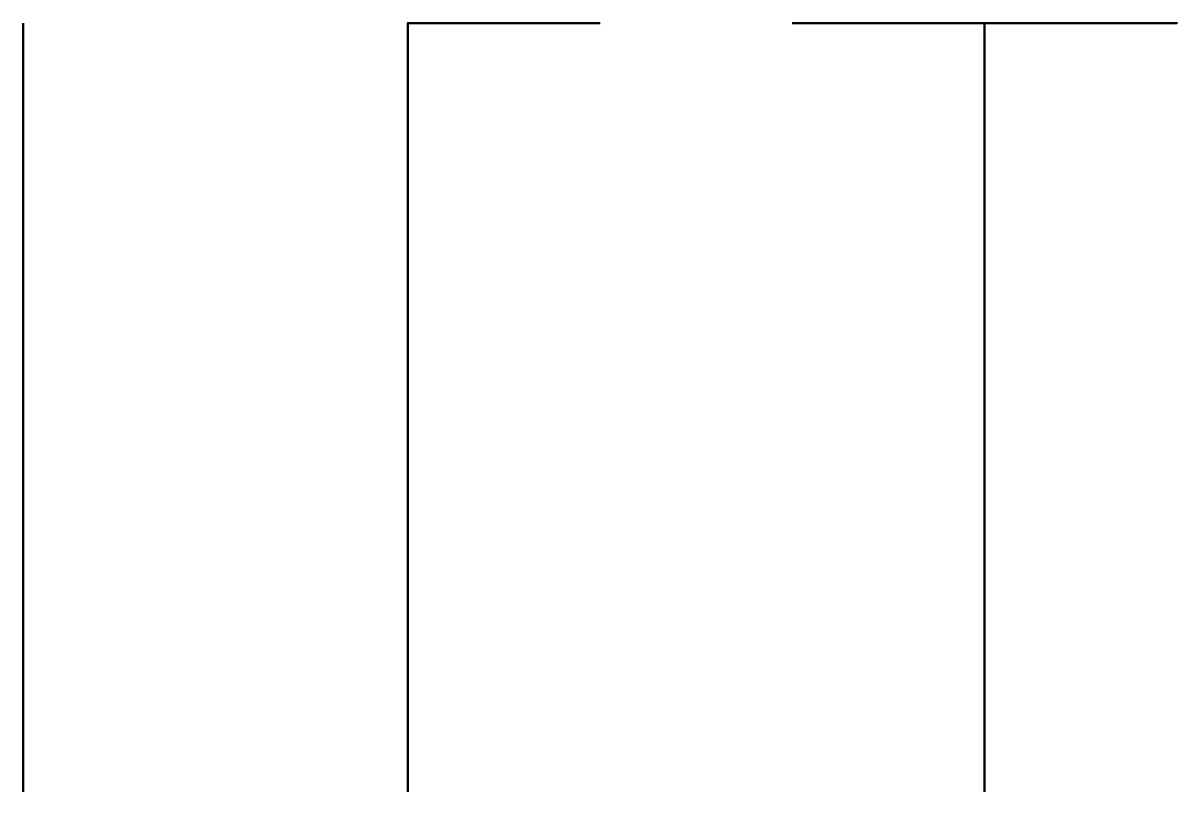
# Model space of a CAD drawing. Extents: x -0.1 to 0.2, y -0.1 to 0.1.
import ezdxf

# ---------------------------------------------------------------- set-up
doc = ezdxf.new("R2010")
doc.units = 0
doc.header["$LTSCALE"] = 35
doc.header["$MEASUREMENT"] = 0
doc.layers.add('Eletrico', color=5, linetype='CONTINUOUS')

msp = doc.modelspace()

# ---------------------------------------------------------------- linework, layer by layer
at = {"layer": 'Eletrico', "lineweight": 50}
for points in [[(-0.1, -0.1), (-0.1, 0.1)], [(0, -0.1), (0, 0.1), (0.05, 0.1)], [(0.15, -0.1), (0.15, 0.1), (0.2, 0.1), (0.1, 0.1)]]:
    msp.add_lwpolyline(points, dxfattribs=at)

doc.saveas('drawing.dxf')
